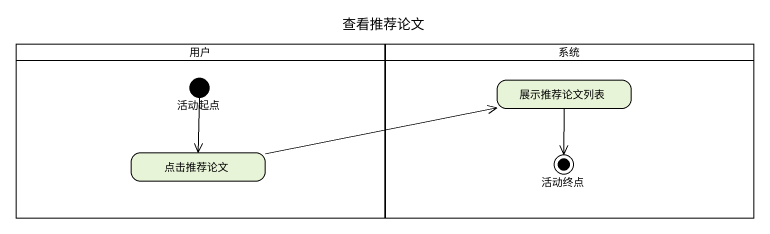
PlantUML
@startuml
title 查看推荐论文
hide empty description
state 用户 <<partition>> {
  state 活动起点 <<start>>
  state 点击推荐论文
}
state 系统 <<partition>> {
  state 展示推荐论文列表
  state 活动终点 <<end>>
}
活动起点 --> 点击推荐论文
展示推荐论文列表 --> 活动终点
点击推荐论文 -right-> 展示推荐论文列表
@enduml
